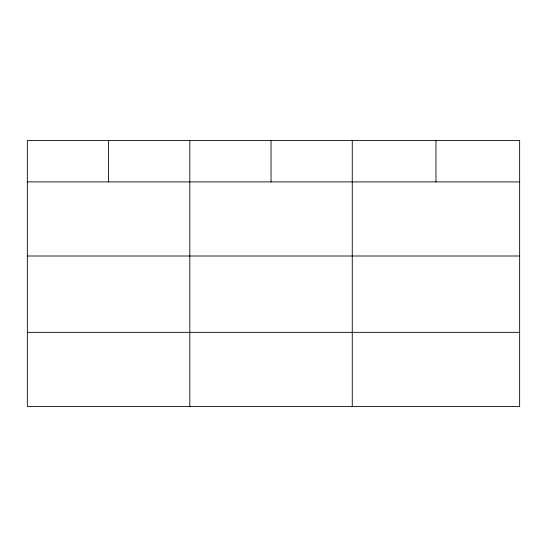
<?xml version="1.0" encoding="UTF-8"?>
<svg xmlns="http://www.w3.org/2000/svg" width="547" height="547" viewBox="0 0 547 547"><rect width="100%" height="100%" fill="white"/><g stroke="black" fill="none" stroke-linecap="round" stroke-linejoin="round"><path stroke-width="0.82" d="M519.65 256.003L519.65 140.545L27.35 140.545L27.35 406.455L519.65 406.455L519.65 256.003L27.35 256.003M27.35 181.905L519.65 181.905M27.35 332.35L519.65 332.35M435.959 140.545L435.959 181.905M352.268 140.545L352.268 406.455M271.038 140.545L271.038 181.905M189.809 140.545L189.809 406.455M108.579 140.545L108.579 181.905"/></g></svg>
